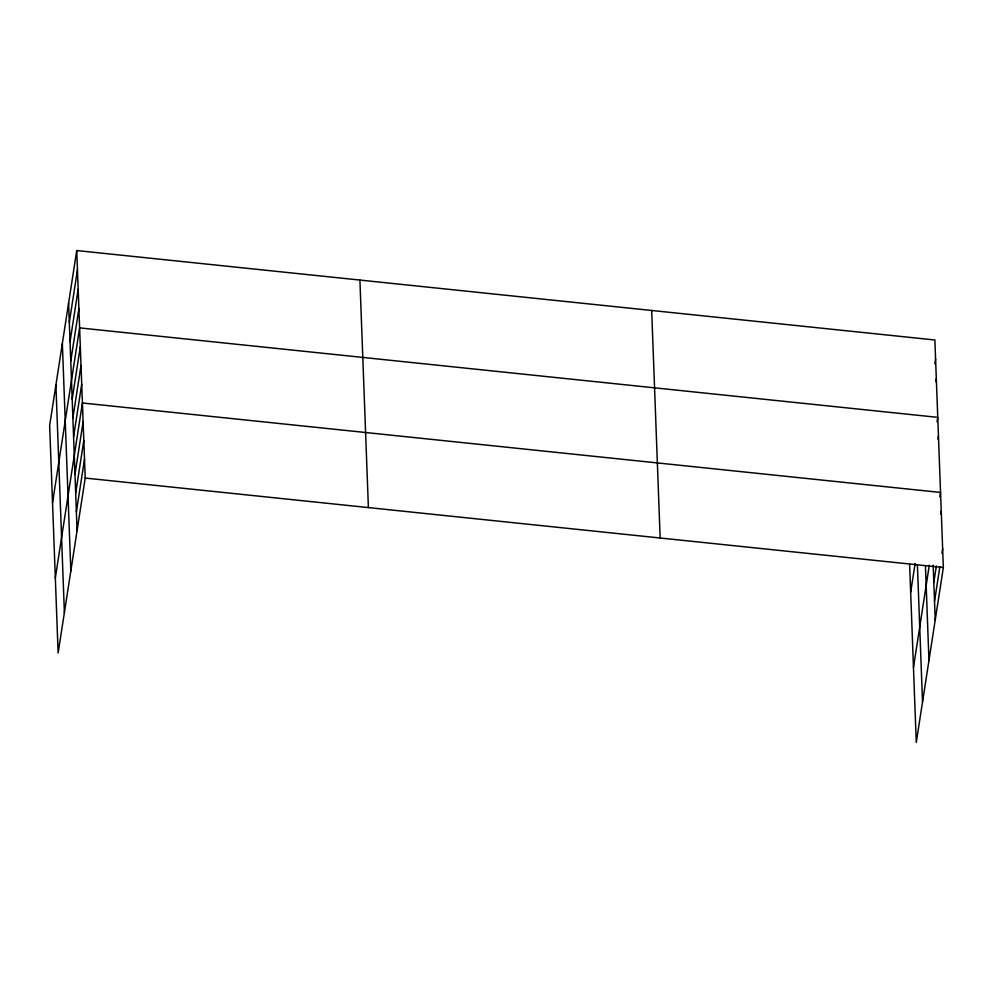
<?xml version="1.0" encoding="UTF-8"?>
<svg xmlns="http://www.w3.org/2000/svg" width="993" height="993" viewBox="0 0 993 993"><rect width="100%" height="100%" fill="white"/><g stroke="black" fill="none" stroke-linecap="round" stroke-linejoin="round"><path stroke-width="1.49" d="M76.734 250.546L49.65 425.476L58.128 653.009L85.212 478.067L76.734 250.546L934.872 339.991L943.35 567.524L916.266 742.454L909.613 564.024M69.324 322.402L77.454 269.885M70.044 341.741L78.174 289.224M70.764 361.092L78.894 308.562M52.53 502.843L79.614 327.901L937.752 417.358L937.057 421.851M72.179 399.198L80.309 346.669M72.886 417.966L81.016 365.449M73.581 436.734L81.711 384.217M55.335 577.926L82.407 402.984L940.557 492.441L939.85 496.934M74.984 474.282L83.114 421.752M75.679 493.049L83.809 440.532M76.374 511.817L84.517 459.3M934.897 363.835L935.592 359.329M935.853 381.672L936.312 378.681M910.668 592.287L915.136 563.441M937.988 439.129L938.459 436.126M913.473 667.37L929.299 565.166M940.781 514.213L941.252 511.209M933.817 582.506L936.374 565.998M934.525 601.274L939.862 566.755M941.947 553.25L942.655 548.744M85.212 478.067L943.35 567.524M933.172 565.178L935.22 620.042M925.464 566.581L928.964 660.444M917.408 564.893L922.522 702.063M651.681 310.474L660.159 538.007M359.913 280.063L368.391 507.584M68.604 303.064L77.082 530.597M62.348 343.466L70.826 570.987M55.906 385.085L64.384 612.607"/></g></svg>
